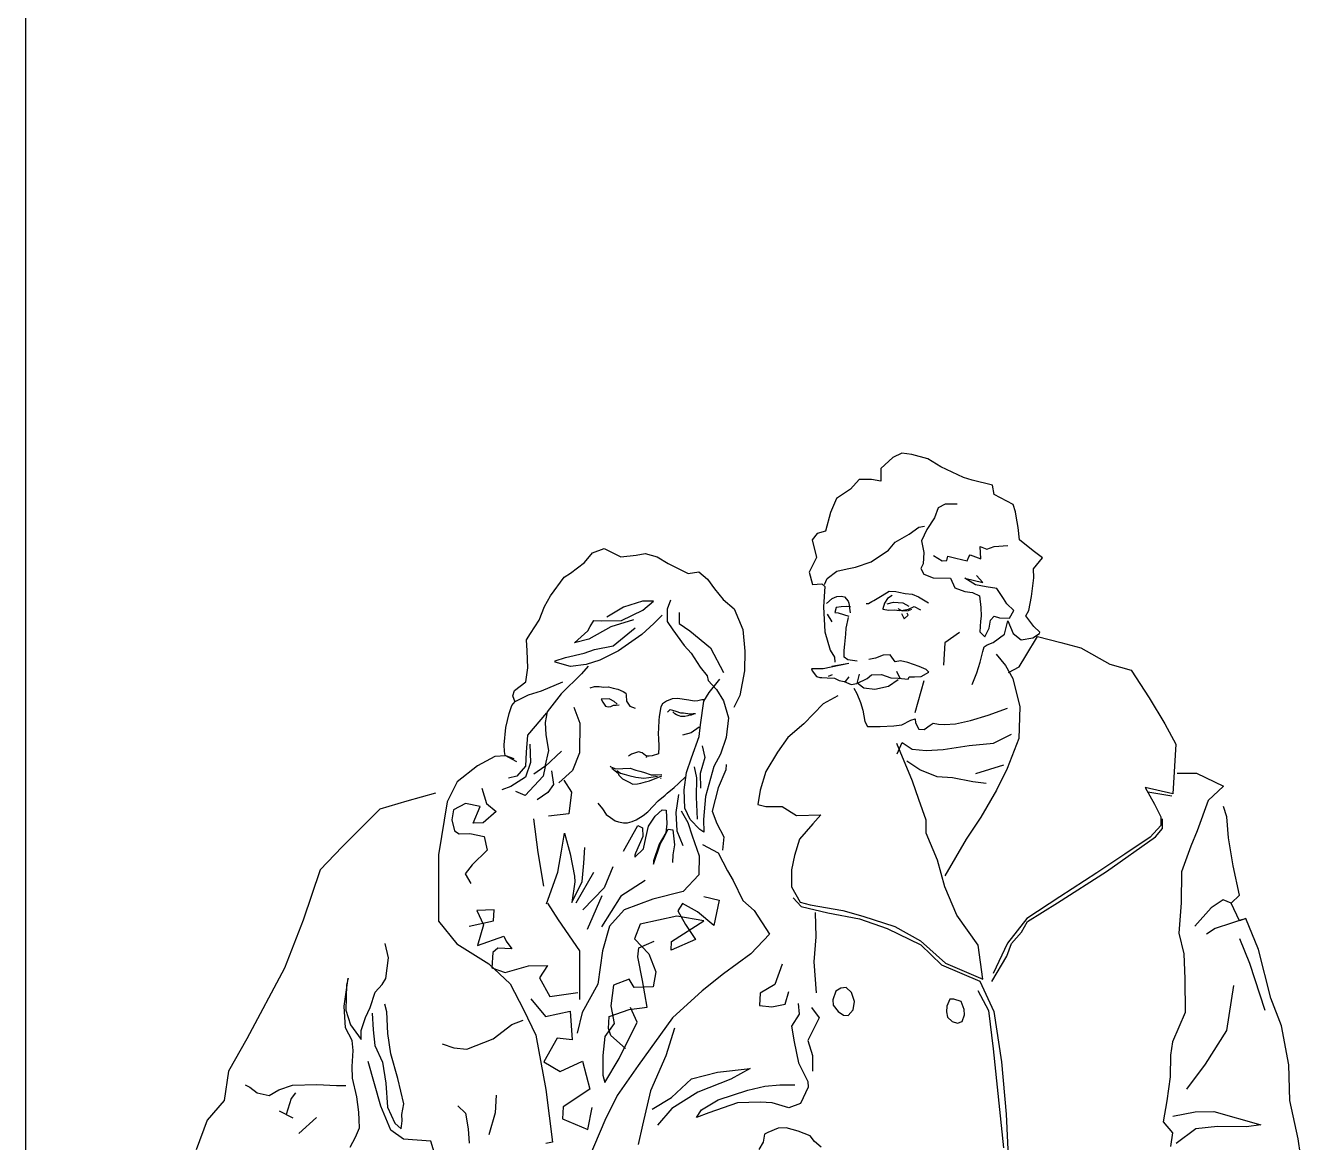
# Model space of a CAD drawing. Extents: x 500 to 638, y 181 to 267.
# Drawn here: x 608.766 to 609.972, y 230.071 to 231.122 of the extents above; entities that cross this region are included whole.
import ezdxf

# ---------------------------------------------------------------- set-up
doc = ezdxf.new("R2010")
doc.units = 0
doc.header["$LTSCALE"] = 7
doc.layers.add('ACESSÓRIO', color=2, linetype='CONTINUOUS')
doc.layers.add('ALVENARIA', color=7, linetype='CONTINUOUS')

# ---------------------------------------------------------------- blocks, each defined once
blk = doc.blocks.new('A$C4C096A11')
at = {"layer": 'ACESSÓRIO'}
for p, q in [((0.6642, 1.8699), (0.6557, 1.8658)), ((0.6734, 1.8686), (0.6642, 1.8699)), ((0.6557, 1.8658), (0.6444, 1.8553)), ((0.6885, 1.8644), (0.6734, 1.8686)), ((0.7007, 1.8569), (0.6885, 1.8644)), ((0.7223, 1.8469), (0.7007, 1.8569)), ((0.6239, 1.8451), (0.6157, 1.836)), ((0.6357, 1.845), (0.6239, 1.8451)), ((0.6445, 1.8436), (0.6357, 1.845)), ((0.6444, 1.8553), (0.6445, 1.8436)), ((0.7304, 1.8443), (0.7223, 1.8469)), ((0.6157, 1.836), (0.6025, 1.8272)), ((0.7494, 1.8396), (0.7304, 1.8443)), ((0.7511, 1.831), (0.7494, 1.8396)), ((0.6025, 1.8272), (0.597, 1.814)), ((0.705, 1.8219), (0.6983, 1.8184)), ((0.7161, 1.8218), (0.705, 1.8219)), ((0.7689, 1.8214), (0.7511, 1.831)), ((0.771, 1.8146), (0.7689, 1.8214)), ((0.597, 1.814), (0.5924, 1.7964)), ((0.695, 1.809), (0.6876, 1.798)), ((0.6983, 1.8184), (0.695, 1.809)), ((0.7719, 1.8104), (0.771, 1.8146)), ((0.7737, 1.7999), (0.7719, 1.8104)), ((0.671, 1.7935), (0.6801, 1.8001)), ((0.6801, 1.8001), (0.6855, 1.8011)), ((0.6876, 1.798), (0.6825, 1.7874)), ((0.7748, 1.7883), (0.7737, 1.7999)), ((0.5843, 1.7941), (0.5797, 1.7883)), ((0.5797, 1.7883), (0.5837, 1.7717)), ((0.5924, 1.7964), (0.5843, 1.7941)), ((0.6515, 1.7784), (0.6578, 1.7861)), ((0.6578, 1.7861), (0.671, 1.7935)), ((0.6825, 1.7874), (0.685, 1.7763)), ((0.7877, 1.7778), (0.7748, 1.7883)), ((0.3653, 1.7669), (0.3728, 1.7759)), ((0.3728, 1.7759), (0.3839, 1.7802)), ((0.3839, 1.7802), (0.3997, 1.7723)), ((0.3997, 1.7723), (0.414, 1.7738)), ((0.414, 1.7738), (0.4225, 1.7754)), ((0.4225, 1.7754), (0.4338, 1.7723)), ((0.6352, 1.7676), (0.6515, 1.7784)), ((0.685, 1.7763), (0.6843, 1.7657)), ((0.6938, 1.7736), (0.702, 1.7685)), ((0.7064, 1.7687), (0.7075, 1.773)), ((0.7075, 1.773), (0.715, 1.7709)), ((0.7273, 1.7723), (0.7285, 1.7741)), ((0.7285, 1.7741), (0.7386, 1.7704)), ((0.7386, 1.7704), (0.738, 1.782)), ((0.738, 1.782), (0.7443, 1.7793)), ((0.7443, 1.7793), (0.7511, 1.7821)), ((0.7511, 1.7821), (0.7639, 1.7828)), ((0.7967, 1.7714), (0.7877, 1.7778)), ((0.3522, 1.757), (0.3653, 1.7669)), ((0.4338, 1.7723), (0.4441, 1.7659)), ((0.4441, 1.7659), (0.4631, 1.7565)), ((0.5837, 1.7717), (0.577, 1.7578)), ((0.6029, 1.7586), (0.6127, 1.7608)), ((0.6127, 1.7608), (0.6206, 1.7625)), ((0.6206, 1.7625), (0.6352, 1.7676)), ((0.6843, 1.7657), (0.6821, 1.7613)), ((0.6821, 1.7613), (0.6848, 1.7558)), ((0.702, 1.7685), (0.7064, 1.7687)), ((0.715, 1.7709), (0.7256, 1.7685)), ((0.7256, 1.7685), (0.7273, 1.7723)), ((0.788, 1.761), (0.7967, 1.7714)), ((0.7885, 1.7524), (0.788, 1.761)), ((0.3334, 1.7356), (0.3462, 1.753)), ((0.3462, 1.753), (0.3522, 1.757)), ((0.4631, 1.7565), (0.4729, 1.7582)), ((0.4729, 1.7582), (0.4813, 1.7512)), ((0.4813, 1.7512), (0.4879, 1.7421)), ((0.577, 1.7578), (0.58, 1.7463)), ((0.5912, 1.7461), (0.5939, 1.7519)), ((0.5939, 1.7519), (0.6029, 1.7586)), ((0.6848, 1.7558), (0.6936, 1.7525)), ((0.6936, 1.7525), (0.7098, 1.7521)), ((0.7098, 1.7521), (0.7139, 1.7429)), ((0.7336, 1.7459), (0.7234, 1.7521)), ((0.7234, 1.7521), (0.7404, 1.748)), ((0.7404, 1.748), (0.7344, 1.7546)), ((0.7862, 1.7349), (0.7885, 1.7524)), ((0.4879, 1.7421), (0.4958, 1.7319)), ((0.58, 1.7463), (0.5887, 1.7467)), ((0.5887, 1.7467), (0.5918, 1.7442)), ((0.5918, 1.7442), (0.5903, 1.725)), ((0.6455, 1.7358), (0.6522, 1.7398)), ((0.6522, 1.7398), (0.6584, 1.7396)), ((0.6584, 1.7396), (0.6614, 1.7391)), ((0.6614, 1.7391), (0.6672, 1.7376)), ((0.6672, 1.7376), (0.6739, 1.7372)), ((0.6739, 1.7372), (0.6797, 1.7345)), ((0.7139, 1.7429), (0.7233, 1.7397)), ((0.7233, 1.7397), (0.7308, 1.7388)), ((0.7308, 1.7388), (0.7371, 1.7355)), ((0.7436, 1.7439), (0.7336, 1.7459)), ((0.7536, 1.7425), (0.7436, 1.7439)), ((0.7597, 1.7329), (0.7536, 1.7425)), ((0.3228, 1.7127), (0.3278, 1.7254)), ((0.3278, 1.7254), (0.3334, 1.7356)), ((0.4021, 1.7247), (0.3865, 1.7153)), ((0.4199, 1.7306), (0.4021, 1.7247)), ((0.4303, 1.7306), (0.4199, 1.7306)), ((0.4203, 1.7219), (0.4303, 1.7306)), ((0.4463, 1.7314), (0.4431, 1.7231)), ((0.4958, 1.7319), (0.5062, 1.7232)), ((0.5903, 1.725), (0.5915, 1.7016)), ((0.5933, 1.7282), (0.5986, 1.7329)), ((0.5986, 1.7329), (0.6029, 1.7349)), ((0.6022, 1.7244), (0.6012, 1.7199)), ((0.6071, 1.7252), (0.6022, 1.7244)), ((0.6029, 1.7349), (0.6071, 1.7351)), ((0.6071, 1.7351), (0.6103, 1.7347)), ((0.612, 1.7254), (0.6071, 1.7252)), ((0.6103, 1.7347), (0.6136, 1.7304)), ((0.6158, 1.7251), (0.612, 1.7254)), ((0.6136, 1.7304), (0.6144, 1.7287)), ((0.6144, 1.7287), (0.6154, 1.7194)), ((0.6305, 1.7283), (0.6329, 1.7284)), ((0.6329, 1.7284), (0.6359, 1.7303)), ((0.6359, 1.7303), (0.6378, 1.7311)), ((0.6378, 1.7311), (0.6455, 1.7358)), ((0.6478, 1.7285), (0.6461, 1.7234)), ((0.6506, 1.733), (0.6478, 1.7285)), ((0.6503, 1.7281), (0.6564, 1.7296)), ((0.6549, 1.7357), (0.6506, 1.733)), ((0.6564, 1.7296), (0.6651, 1.7288)), ((0.6651, 1.7288), (0.6708, 1.7259)), ((0.6704, 1.7229), (0.6757, 1.7256)), ((0.6757, 1.7256), (0.6816, 1.7222)), ((0.6797, 1.7345), (0.6892, 1.7288)), ((0.7371, 1.7355), (0.7384, 1.7244)), ((0.7384, 1.7244), (0.7388, 1.7164)), ((0.763, 1.7281), (0.7597, 1.7329)), ((0.7695, 1.7217), (0.763, 1.7281)), ((0.7838, 1.7217), (0.7862, 1.7349)), ((0.3147, 1.6999), (0.3228, 1.7127)), ((0.3708, 1.7065), (0.3743, 1.7122)), ((0.3743, 1.7122), (0.3817, 1.712)), ((0.3817, 1.712), (0.4003, 1.7122)), ((0.4114, 1.7128), (0.3901, 1.7062)), ((0.4003, 1.7122), (0.4203, 1.7219)), ((0.4384, 1.7173), (0.4308, 1.7095)), ((0.4431, 1.7231), (0.4431, 1.7114)), ((0.4544, 1.7199), (0.4544, 1.7095)), ((0.5062, 1.7232), (0.5146, 1.7039)), ((0.5938, 1.7183), (0.5984, 1.7111)), ((0.6012, 1.7199), (0.6042, 1.7195)), ((0.6042, 1.7195), (0.6092, 1.7178)), ((0.6092, 1.7178), (0.6143, 1.7163)), ((0.6118, 1.7051), (0.6138, 1.7151)), ((0.6461, 1.7234), (0.6461, 1.7229)), ((0.6461, 1.7229), (0.6518, 1.7219)), ((0.6518, 1.7219), (0.6568, 1.7222)), ((0.6568, 1.7222), (0.6618, 1.7217)), ((0.6604, 1.7236), (0.6643, 1.7213)), ((0.6618, 1.7217), (0.6655, 1.7219)), ((0.6637, 1.7188), (0.6664, 1.714)), ((0.6643, 1.7213), (0.6704, 1.7216)), ((0.6655, 1.7219), (0.6704, 1.7229)), ((0.6664, 1.714), (0.67, 1.7172)), ((0.67, 1.7172), (0.6693, 1.7191)), ((0.6704, 1.7216), (0.6734, 1.723)), ((0.7388, 1.7164), (0.7383, 1.7115)), ((0.7463, 1.705), (0.7477, 1.7125)), ((0.7477, 1.7125), (0.7512, 1.7163)), ((0.7512, 1.7163), (0.7562, 1.7148)), ((0.7562, 1.7148), (0.7656, 1.7146)), ((0.7656, 1.7146), (0.7695, 1.7217)), ((0.7809, 1.7166), (0.7838, 1.7217)), ((0.7883, 1.7065), (0.7809, 1.7166)), ((0.356, 1.6914), (0.3685, 1.7027)), ((0.3685, 1.7027), (0.3708, 1.7065)), ((0.3901, 1.7062), (0.3695, 1.6946)), ((0.3923, 1.6883), (0.413, 1.7054)), ((0.4308, 1.7095), (0.4195, 1.6991)), ((0.4431, 1.7114), (0.4485, 1.7035)), ((0.4485, 1.7035), (0.4591, 1.6887)), ((0.4544, 1.7095), (0.4646, 1.7026)), ((0.4646, 1.7026), (0.484, 1.6867)), ((0.5146, 1.7039), (0.5163, 1.6834)), ((0.5915, 1.7016), (0.5968, 1.6845)), ((0.6114, 1.6994), (0.6118, 1.7051)), ((0.7185, 1.7011), (0.7047, 1.6912)), ((0.7383, 1.7115), (0.7376, 1.7015)), ((0.7376, 1.7015), (0.7423, 1.6968)), ((0.7423, 1.6968), (0.7463, 1.705)), ((0.7607, 1.6995), (0.7638, 1.712)), ((0.7638, 1.712), (0.7688, 1.6999)), ((0.7941, 1.7012), (0.7883, 1.7065)), ((0.7936, 1.6999), (0.7941, 1.7012)), ((0.3108, 1.6941), (0.3147, 1.6999)), ((0.3113, 1.6837), (0.3108, 1.6941)), ((0.3695, 1.6946), (0.356, 1.6914)), ((0.3749, 1.6849), (0.3923, 1.6883)), ((0.4195, 1.6991), (0.3975, 1.6836)), ((0.4591, 1.6887), (0.4657, 1.6816)), ((0.6097, 1.6839), (0.6106, 1.6901)), ((0.6106, 1.6901), (0.6114, 1.6994)), ((0.7047, 1.6912), (0.7033, 1.6701)), ((0.7415, 1.6874), (0.7446, 1.6895)), ((0.7446, 1.6895), (0.75, 1.6915)), ((0.75, 1.6915), (0.7607, 1.6995)), ((0.7688, 1.6999), (0.7766, 1.6941)), ((0.7766, 1.6941), (0.7876, 1.6959)), ((0.781, 1.6789), (0.7918, 1.6973)), ((0.7876, 1.6959), (0.7936, 1.6999)), ((0.7918, 1.6973), (0.8138, 1.6917)), ((0.8138, 1.6917), (0.8327, 1.6865)), ((0.3121, 1.6676), (0.3113, 1.6837)), ((0.3378, 1.6744), (0.3475, 1.6774)), ((0.3475, 1.6774), (0.3652, 1.6814)), ((0.3652, 1.6814), (0.3749, 1.6849)), ((0.3975, 1.6836), (0.3799, 1.6748)), ((0.4657, 1.6816), (0.4743, 1.6684)), ((0.484, 1.6867), (0.4963, 1.6633)), ((0.5163, 1.6834), (0.516, 1.6648)), ((0.5968, 1.6845), (0.6008, 1.6778)), ((0.6008, 1.6778), (0.6011, 1.6729)), ((0.6099, 1.6802), (0.6097, 1.6839)), ((0.61, 1.6777), (0.6099, 1.6802)), ((0.6133, 1.6754), (0.61, 1.6777)), ((0.6393, 1.6767), (0.6331, 1.6757)), ((0.6466, 1.6796), (0.6393, 1.6767)), ((0.6533, 1.6799), (0.6466, 1.6796)), ((0.658, 1.6733), (0.6533, 1.6799)), ((0.7378, 1.673), (0.7405, 1.6831)), ((0.7405, 1.6831), (0.7415, 1.6874)), ((0.753, 1.6805), (0.7617, 1.6698)), ((0.7747, 1.6687), (0.781, 1.6789)), ((0.8327, 1.6865), (0.86, 1.6711)), ((0.3103, 1.6544), (0.3121, 1.6676)), ((0.3378, 1.6732), (0.3378, 1.6744)), ((0.3522, 1.6689), (0.3378, 1.6732)), ((0.367, 1.6709), (0.3522, 1.6689)), ((0.369, 1.6693), (0.3625, 1.662)), ((0.3799, 1.6748), (0.367, 1.6709)), ((0.4743, 1.6684), (0.4809, 1.6601)), ((0.516, 1.6648), (0.5115, 1.6418)), ((0.5902, 1.6668), (0.5791, 1.6668)), ((0.5791, 1.6668), (0.5797, 1.665)), ((0.5797, 1.665), (0.5837, 1.6596)), ((0.6141, 1.6717), (0.5902, 1.6668)), ((0.6141, 1.6717), (0.5981, 1.669)), ((0.6221, 1.6739), (0.6133, 1.6754)), ((0.6629, 1.6742), (0.658, 1.6733)), ((0.659, 1.6646), (0.6625, 1.6574)), ((0.6697, 1.6726), (0.6629, 1.6742)), ((0.6805, 1.6689), (0.6697, 1.6726)), ((0.6869, 1.666), (0.6805, 1.6689)), ((0.6895, 1.6637), (0.6869, 1.666)), ((0.7346, 1.663), (0.7378, 1.673)), ((0.7617, 1.6698), (0.7685, 1.6578)), ((0.7645, 1.6632), (0.7747, 1.6687)), ((0.86, 1.6711), (0.8801, 1.6654)), ((0.8801, 1.6654), (0.8969, 1.6395)), ((0.2996, 1.6465), (0.3103, 1.6544)), ((0.3249, 1.646), (0.345, 1.6544)), ((0.3625, 1.662), (0.3436, 1.6432)), ((0.4809, 1.6601), (0.4818, 1.6557)), ((0.4818, 1.6557), (0.4897, 1.6474)), ((0.4829, 1.6446), (0.4929, 1.6569)), ((0.5837, 1.6596), (0.5869, 1.6585)), ((0.5869, 1.6585), (0.5887, 1.6586)), ((0.5887, 1.6586), (0.5937, 1.6583)), ((0.5937, 1.6583), (0.6006, 1.658)), ((0.5985, 1.661), (0.5949, 1.6596)), ((0.6006, 1.658), (0.605, 1.6557)), ((0.605, 1.6557), (0.61, 1.6547)), ((0.61, 1.6547), (0.6163, 1.652)), ((0.6141, 1.6594), (0.6107, 1.6548)), ((0.6163, 1.652), (0.6219, 1.6529)), ((0.6239, 1.6616), (0.6219, 1.6529)), ((0.6219, 1.6529), (0.6316, 1.6578)), ((0.6231, 1.6529), (0.6283, 1.6489)), ((0.6316, 1.6578), (0.6356, 1.661)), ((0.6356, 1.661), (0.645, 1.6614)), ((0.645, 1.6614), (0.6538, 1.6582)), ((0.6517, 1.6506), (0.6606, 1.6568)), ((0.6538, 1.6582), (0.6606, 1.658)), ((0.6606, 1.658), (0.67, 1.6572)), ((0.67, 1.6572), (0.6711, 1.6591)), ((0.6711, 1.6591), (0.6724, 1.6591)), ((0.6724, 1.6591), (0.6761, 1.6593)), ((0.6761, 1.6593), (0.6822, 1.6596)), ((0.6849, 1.6555), (0.6765, 1.6254)), ((0.6822, 1.6596), (0.6895, 1.6637)), ((0.7302, 1.6521), (0.7346, 1.663)), ((0.7685, 1.6578), (0.7753, 1.6309)), ((0.2979, 1.6414), (0.2996, 1.6465)), ((0.3001, 1.6354), (0.2979, 1.6414)), ((0.3001, 1.6361), (0.3127, 1.6422)), ((0.3127, 1.6422), (0.3249, 1.646)), ((0.3436, 1.6432), (0.3303, 1.6264)), ((0.3706, 1.6488), (0.3749, 1.6503)), ((0.3749, 1.6503), (0.3792, 1.65)), ((0.3792, 1.65), (0.3836, 1.6495)), ((0.3836, 1.6495), (0.388, 1.6497)), ((0.388, 1.6497), (0.3923, 1.6487)), ((0.3923, 1.6487), (0.3968, 1.6477)), ((0.3968, 1.6477), (0.4019, 1.6454)), ((0.4019, 1.6454), (0.4044, 1.6438)), ((0.4044, 1.6438), (0.4045, 1.6419)), ((0.4045, 1.6419), (0.4048, 1.6364)), ((0.4779, 1.6364), (0.4829, 1.6446)), ((0.4897, 1.6474), (0.4964, 1.6366)), ((0.5115, 1.6418), (0.5059, 1.6304)), ((0.6039, 1.6415), (0.59, 1.6339)), ((0.6189, 1.6485), (0.6217, 1.6436)), ((0.6217, 1.6436), (0.6253, 1.6352)), ((0.6283, 1.6489), (0.6388, 1.6475)), ((0.6388, 1.6475), (0.6517, 1.6506)), ((0.2945, 1.6246), (0.2971, 1.6322)), ((0.2971, 1.6322), (0.3001, 1.6361)), ((0.3554, 1.6307), (0.3611, 1.6156)), ((0.3891, 1.6386), (0.381, 1.6382)), ((0.381, 1.6382), (0.381, 1.6382)), ((0.381, 1.6382), (0.3826, 1.6353)), ((0.3826, 1.6353), (0.3839, 1.6334)), ((0.3839, 1.6334), (0.3852, 1.6317)), ((0.3852, 1.6317), (0.3877, 1.6311)), ((0.3877, 1.6311), (0.3902, 1.6312)), ((0.3891, 1.6386), (0.3929, 1.6363)), ((0.3902, 1.6312), (0.3926, 1.6326)), ((0.3926, 1.6326), (0.3951, 1.6327)), ((0.3929, 1.6363), (0.3963, 1.6335)), ((0.3951, 1.6327), (0.3981, 1.6329)), ((0.4048, 1.6364), (0.408, 1.6316)), ((0.408, 1.6316), (0.4131, 1.6299)), ((0.4373, 1.6311), (0.4358, 1.6219)), ((0.4389, 1.6337), (0.4373, 1.6311)), ((0.4425, 1.6364), (0.4389, 1.6337)), ((0.448, 1.6386), (0.4425, 1.6364)), ((0.4437, 1.626), (0.4461, 1.6286)), ((0.4461, 1.6286), (0.4484, 1.628)), ((0.453, 1.6388), (0.448, 1.6386)), ((0.4484, 1.628), (0.4513, 1.6268)), ((0.4635, 1.6374), (0.453, 1.6388)), ((0.4685, 1.6364), (0.4635, 1.6374)), ((0.4722, 1.6366), (0.4685, 1.6364)), ((0.4759, 1.6375), (0.4722, 1.6366)), ((0.4746, 1.6139), (0.4779, 1.6364)), ((0.4778, 1.6376), (0.4759, 1.6375)), ((0.4964, 1.6366), (0.5009, 1.6207)), ((0.59, 1.6339), (0.5718, 1.6151)), ((0.6253, 1.6352), (0.6274, 1.6278)), ((0.6274, 1.6278), (0.6292, 1.6173)), ((0.7455, 1.6232), (0.7637, 1.6298)), ((0.7753, 1.6309), (0.7744, 1.6011)), ((0.8969, 1.6395), (0.9118, 1.615)), ((0.2914, 1.6114), (0.2945, 1.6246)), ((0.3297, 1.6252), (0.3116, 1.6044)), ((0.3303, 1.6264), (0.3283, 1.6164)), ((0.3283, 1.6164), (0.3289, 1.6046)), ((0.3611, 1.6156), (0.3607, 1.5876)), ((0.4354, 1.6181), (0.4351, 1.6112)), ((0.4358, 1.6219), (0.4354, 1.6181)), ((0.4505, 1.6244), (0.4485, 1.6264)), ((0.452, 1.6235), (0.4505, 1.6244)), ((0.4513, 1.6268), (0.4559, 1.6253)), ((0.4546, 1.6225), (0.452, 1.6235)), ((0.4561, 1.622), (0.4546, 1.6225)), ((0.4559, 1.6253), (0.4586, 1.6253)), ((0.4599, 1.622), (0.4561, 1.622)), ((0.4586, 1.6253), (0.4645, 1.6245)), ((0.4627, 1.6224), (0.4599, 1.622)), ((0.4643, 1.6231), (0.4627, 1.6224)), ((0.4657, 1.6233), (0.4643, 1.6231)), ((0.4645, 1.6245), (0.4678, 1.6247)), ((0.4679, 1.624), (0.4657, 1.6233)), ((0.4678, 1.6247), (0.4698, 1.6248)), ((0.5009, 1.6207), (0.4987, 1.602)), ((0.6292, 1.6173), (0.6319, 1.6125)), ((0.664, 1.6141), (0.6725, 1.6183)), ((0.6725, 1.6183), (0.6768, 1.6197)), ((0.6768, 1.6197), (0.677, 1.616)), ((0.677, 1.616), (0.6803, 1.61)), ((0.6908, 1.6137), (0.6937, 1.6156)), ((0.6937, 1.6156), (0.6987, 1.6146)), ((0.7147, 1.6149), (0.7289, 1.6181)), ((0.7289, 1.6181), (0.7455, 1.6232)), ((0.2898, 1.5952), (0.2914, 1.6114)), ((0.3116, 1.6044), (0.3105, 1.5883)), ((0.3289, 1.6046), (0.3314, 1.5899)), ((0.4351, 1.6112), (0.4348, 1.6057)), ((0.4348, 1.6057), (0.4351, 1.6013)), ((0.4657, 1.6066), (0.4577, 1.6044)), ((0.4734, 1.6119), (0.4657, 1.6066)), ((0.4733, 1.6032), (0.4746, 1.6139)), ((0.5718, 1.6151), (0.5569, 1.602)), ((0.6319, 1.6125), (0.6438, 1.6126)), ((0.6438, 1.6126), (0.6566, 1.6132)), ((0.6566, 1.6132), (0.664, 1.6141)), ((0.6803, 1.61), (0.6853, 1.6097)), ((0.6853, 1.6097), (0.6908, 1.6137)), ((0.6987, 1.6146), (0.7043, 1.6144)), ((0.7043, 1.6144), (0.7147, 1.6149)), ((0.7505, 1.5969), (0.7674, 1.6052)), ((0.9118, 1.615), (0.922, 1.5957)), ((0.2901, 1.589), (0.2898, 1.5952)), ((0.3138, 1.5959), (0.3147, 1.5786)), ((0.4351, 1.6013), (0.4354, 1.5939)), ((0.4355, 1.5934), (0.4352, 1.5867)), ((0.4354, 1.5939), (0.4355, 1.5934)), ((0.4662, 1.5831), (0.4733, 1.6032)), ((0.4763, 1.5942), (0.4786, 1.5832)), ((0.4987, 1.602), (0.4933, 1.5864)), ((0.5569, 1.602), (0.5472, 1.5884)), ((0.6741, 1.5609), (0.6594, 1.5965)), ((0.6599, 1.5867), (0.6643, 1.5975)), ((0.6643, 1.5975), (0.6739, 1.5911)), ((0.7031, 1.5908), (0.7276, 1.5945)), ((0.7276, 1.5945), (0.7505, 1.5969)), ((0.7744, 1.6011), (0.7634, 1.5728)), ((0.922, 1.5957), (0.9194, 1.549)), ((0.2809, 1.5843), (0.2648, 1.5754)), ((0.2915, 1.5849), (0.2809, 1.5843)), ((0.2908, 1.5853), (0.2901, 1.589)), ((0.3017, 1.5792), (0.2908, 1.5853)), ((0.2991, 1.5821), (0.2915, 1.5849)), ((0.3105, 1.5883), (0.3099, 1.5752)), ((0.3314, 1.5899), (0.328, 1.5748)), ((0.3439, 1.5893), (0.3285, 1.5749)), ((0.3607, 1.5876), (0.3541, 1.5712)), ((0.4098, 1.5864), (0.4067, 1.5845)), ((0.4164, 1.5887), (0.4098, 1.5864)), ((0.4196, 1.5876), (0.4164, 1.5887)), ((0.4228, 1.5853), (0.4196, 1.5876)), ((0.4246, 1.5846), (0.4228, 1.5853)), ((0.4241, 1.5834), (0.4235, 1.5841)), ((0.4263, 1.5844), (0.4246, 1.5846)), ((0.429, 1.5849), (0.4263, 1.5844)), ((0.4352, 1.5867), (0.429, 1.5849)), ((0.4614, 1.5692), (0.4662, 1.5831)), ((0.4786, 1.5832), (0.4744, 1.5681)), ((0.4933, 1.5864), (0.4872, 1.5749)), ((0.5472, 1.5884), (0.5362, 1.57)), ((0.681, 1.5716), (0.6689, 1.5797)), ((0.6739, 1.5911), (0.687, 1.59)), ((0.687, 1.59), (0.7031, 1.5908)), ((0.2648, 1.5754), (0.2457, 1.5603)), ((0.3099, 1.5752), (0.3017, 1.5656)), ((0.3147, 1.5786), (0.3099, 1.5647)), ((0.328, 1.5748), (0.3177, 1.5676)), ((0.3285, 1.5749), (0.3265, 1.5656)), ((0.3343, 1.5709), (0.3362, 1.5579)), ((0.3541, 1.5712), (0.3411, 1.5594)), ((0.3895, 1.575), (0.3903, 1.5746)), ((0.3903, 1.5746), (0.3949, 1.5727)), ((0.3911, 1.5733), (0.3971, 1.5684)), ((0.3949, 1.5727), (0.4016, 1.573)), ((0.3959, 1.571), (0.3994, 1.5687)), ((0.3971, 1.5684), (0.3977, 1.5667)), ((0.3994, 1.5687), (0.4026, 1.5675)), ((0.4016, 1.573), (0.4085, 1.5732)), ((0.4026, 1.5675), (0.4072, 1.5664)), ((0.4085, 1.5732), (0.4136, 1.5713)), ((0.4136, 1.5713), (0.4176, 1.5703)), ((0.4176, 1.5703), (0.421, 1.5694)), ((0.421, 1.5694), (0.4282, 1.567)), ((0.4328, 1.5669), (0.4381, 1.5674)), ((0.4591, 1.553), (0.4614, 1.5692)), ((0.4686, 1.5745), (0.4709, 1.5642)), ((0.4744, 1.5681), (0.4746, 1.5545)), ((0.4872, 1.5749), (0.4792, 1.5466)), ((0.4985, 1.5718), (0.4912, 1.5546)), ((0.4987, 1.5768), (0.4985, 1.5718)), ((0.5362, 1.57), (0.5309, 1.5524)), ((0.6975, 1.565), (0.681, 1.5716)), ((0.7339, 1.5681), (0.7602, 1.5763)), ((0.7634, 1.5728), (0.7533, 1.5525)), ((0.9234, 1.5685), (0.9414, 1.5687)), ((0.9414, 1.5687), (0.9668, 1.5564)), ((0.2457, 1.5603), (0.236, 1.5417)), ((0.296, 1.5559), (0.2875, 1.553)), ((0.3017, 1.5656), (0.2938, 1.5639)), ((0.3099, 1.5647), (0.296, 1.5559)), ((0.3265, 1.5656), (0.3095, 1.5474)), ((0.3362, 1.5579), (0.331, 1.5502)), ((0.3459, 1.5621), (0.3532, 1.5508)), ((0.3977, 1.5667), (0.4011, 1.5631)), ((0.4011, 1.5631), (0.4069, 1.5605)), ((0.4069, 1.5605), (0.411, 1.5583)), ((0.4072, 1.5664), (0.4138, 1.5648)), ((0.411, 1.5583), (0.4152, 1.5585)), ((0.4138, 1.5648), (0.4213, 1.5637)), ((0.4152, 1.5585), (0.4186, 1.5591)), ((0.4186, 1.5591), (0.4228, 1.5605)), ((0.4213, 1.5637), (0.4261, 1.5645)), ((0.4228, 1.5605), (0.4265, 1.5612)), ((0.4261, 1.5645), (0.4342, 1.5656)), ((0.4265, 1.5612), (0.4381, 1.5661)), ((0.4282, 1.567), (0.4328, 1.5669)), ((0.437, 1.5637), (0.4375, 1.5638)), ((0.4498, 1.555), (0.4538, 1.5589)), ((0.4538, 1.5589), (0.4609, 1.5655)), ((0.4709, 1.5642), (0.4706, 1.5461)), ((0.68, 1.5438), (0.6741, 1.5609)), ((0.7118, 1.564), (0.6975, 1.565)), ((0.7311, 1.5605), (0.7118, 1.564)), ((0.7436, 1.5587), (0.7311, 1.5605)), ((0.9668, 1.5564), (0.9526, 1.5427)), ((0.2252, 1.5498), (0.1983, 1.5423)), ((0.2688, 1.5545), (0.2733, 1.5399)), ((0.3095, 1.5474), (0.3007, 1.5512)), ((0.331, 1.5502), (0.3209, 1.5435)), ((0.3532, 1.5508), (0.3506, 1.5302)), ((0.4348, 1.5426), (0.4415, 1.5479)), ((0.4415, 1.5479), (0.4431, 1.5497)), ((0.4431, 1.5497), (0.4498, 1.555)), ((0.4538, 1.5485), (0.4515, 1.5316)), ((0.4599, 1.5357), (0.4591, 1.553)), ((0.4706, 1.5461), (0.4716, 1.5251)), ((0.4792, 1.5466), (0.4773, 1.5249)), ((0.4912, 1.5546), (0.4856, 1.5327)), ((0.5309, 1.5524), (0.5286, 1.5392)), ((0.6871, 1.5244), (0.68, 1.5438)), ((0.7533, 1.5525), (0.7385, 1.527)), ((0.9194, 1.549), (0.8931, 1.5551)), ((0.8931, 1.5551), (0.902, 1.5395)), ((0.8958, 1.551), (0.9182, 1.5472)), ((0.1727, 1.5348), (0.1374, 1.4991)), ((0.1983, 1.5423), (0.1727, 1.5348)), ((0.236, 1.5417), (0.2281, 1.4918)), ((0.2421, 1.5341), (0.2406, 1.5246)), ((0.2535, 1.5401), (0.2421, 1.5341)), ((0.2672, 1.5371), (0.2535, 1.5401)), ((0.2606, 1.5214), (0.2672, 1.5371)), ((0.2823, 1.5324), (0.27, 1.5218)), ((0.2733, 1.5399), (0.2823, 1.5324)), ((0.378, 1.5402), (0.3825, 1.535)), ((0.3825, 1.535), (0.3858, 1.5296)), ((0.4207, 1.5288), (0.4249, 1.5322)), ((0.4249, 1.5322), (0.4301, 1.5374)), ((0.4301, 1.5374), (0.4348, 1.5426)), ((0.4319, 1.5281), (0.4385, 1.5341)), ((0.4385, 1.5341), (0.4422, 1.5336)), ((0.4422, 1.5336), (0.4428, 1.5207)), ((0.4515, 1.5316), (0.4524, 1.5143)), ((0.4564, 1.533), (0.4626, 1.5222)), ((0.4649, 1.5248), (0.4599, 1.5357)), ((0.4856, 1.5327), (0.4899, 1.5211)), ((0.5286, 1.5392), (0.5361, 1.5371)), ((0.5361, 1.5371), (0.5515, 1.5373)), ((0.5515, 1.5373), (0.565, 1.5286)), ((0.902, 1.5395), (0.9081, 1.5274)), ((0.9526, 1.5427), (0.9422, 1.5143)), ((0.97, 1.5275), (0.967, 1.5373)), ((0.2406, 1.5246), (0.2431, 1.5143)), ((0.27, 1.5218), (0.2606, 1.5214)), ((0.3174, 1.5255), (0.3214, 1.494)), ((0.3506, 1.5302), (0.3316, 1.528)), ((0.3858, 1.5296), (0.3898, 1.5267)), ((0.3898, 1.5267), (0.3944, 1.5237)), ((0.3944, 1.5237), (0.3975, 1.5226)), ((0.3975, 1.5226), (0.4022, 1.5217)), ((0.402, 1.4951), (0.4157, 1.5193)), ((0.4022, 1.5217), (0.4059, 1.5219)), ((0.4059, 1.5219), (0.4104, 1.523)), ((0.4104, 1.523), (0.4139, 1.5247)), ((0.4139, 1.5247), (0.4207, 1.5288)), ((0.4157, 1.5193), (0.42, 1.5171)), ((0.4256, 1.5186), (0.4319, 1.5281)), ((0.4428, 1.5207), (0.442, 1.5125)), ((0.4626, 1.5222), (0.4669, 1.5095)), ((0.4741, 1.5154), (0.4649, 1.5248)), ((0.4773, 1.5249), (0.4779, 1.5131)), ((0.4899, 1.5211), (0.4967, 1.5085)), ((0.565, 1.5286), (0.5878, 1.5292)), ((0.5803, 1.5207), (0.5679, 1.5065)), ((0.5878, 1.5292), (0.5803, 1.5207)), ((0.6872, 1.512), (0.6871, 1.5244)), ((0.7385, 1.527), (0.7247, 1.5064)), ((0.908, 1.5194), (0.8979, 1.5083)), ((0.9081, 1.5274), (0.908, 1.5194)), ((0.9094, 1.5163), (0.9094, 1.5257)), ((0.9717, 1.5078), (0.97, 1.5275)), ((0.2431, 1.5143), (0.2475, 1.5113)), ((0.2475, 1.5113), (0.2574, 1.5118)), ((0.2574, 1.5118), (0.2711, 1.5088)), ((0.2711, 1.5088), (0.2737, 1.496)), ((0.3437, 1.4951), (0.3465, 1.5121)), ((0.3465, 1.5121), (0.3519, 1.4926)), ((0.4204, 1.5089), (0.4133, 1.4932)), ((0.42, 1.5171), (0.4204, 1.5089)), ((0.421, 1.4973), (0.423, 1.5078)), ((0.423, 1.5078), (0.4256, 1.5186)), ((0.442, 1.5125), (0.4357, 1.5017)), ((0.4392, 1.5062), (0.4443, 1.5158)), ((0.4443, 1.5158), (0.4486, 1.5153)), ((0.4486, 1.5153), (0.45, 1.5012)), ((0.4524, 1.5143), (0.458, 1.5004)), ((0.4669, 1.5095), (0.4734, 1.4906)), ((0.4779, 1.5131), (0.4741, 1.5154)), ((0.4967, 1.5085), (0.4954, 1.4961)), ((0.6977, 1.4865), (0.6872, 1.512)), ((0.8569, 1.476), (0.9029, 1.5086)), ((0.8979, 1.5083), (0.874, 1.4922)), ((0.9029, 1.5086), (0.9094, 1.5163)), ((0.9422, 1.5143), (0.9362, 1.4998)), ((0.9761, 1.4813), (0.9717, 1.5078)), ((0.1374, 1.4991), (0.1167, 1.4775)), ((0.2737, 1.496), (0.2596, 1.4822)), ((0.3404, 1.4752), (0.3437, 1.4951)), ((0.3647, 1.4838), (0.3658, 1.4987)), ((0.4128, 1.4894), (0.421, 1.4973)), ((0.4357, 1.5017), (0.4303, 1.4859)), ((0.4304, 1.4829), (0.4369, 1.5023)), ((0.4369, 1.5023), (0.4392, 1.5062)), ((0.45, 1.5012), (0.4485, 1.4918)), ((0.4765, 1.5013), (0.4913, 1.4934)), ((0.5679, 1.5065), (0.5632, 1.4909)), ((0.7247, 1.5064), (0.7046, 1.472)), ((0.9362, 1.4998), (0.9275, 1.4758)), ((0.2281, 1.4918), (0.228, 1.4566)), ((0.3214, 1.494), (0.3268, 1.4621)), ((0.3519, 1.4926), (0.356, 1.4717)), ((0.3632, 1.4664), (0.3647, 1.4838)), ((0.4133, 1.4932), (0.4127, 1.4912)), ((0.4127, 1.4912), (0.4128, 1.4894)), ((0.4303, 1.4859), (0.4304, 1.4829)), ((0.4485, 1.4918), (0.4484, 1.4843)), ((0.4734, 1.4906), (0.473, 1.4727)), ((0.4913, 1.4934), (0.5001, 1.4765)), ((0.5632, 1.4909), (0.5602, 1.4776)), ((0.7046, 1.4614), (0.6977, 1.4865)), ((0.874, 1.4922), (0.8476, 1.4748)), ((0.1167, 1.4775), (0.1005, 1.4303)), ((0.2596, 1.4822), (0.2531, 1.4739)), ((0.2531, 1.4739), (0.2585, 1.4648)), ((0.3295, 1.4456), (0.3404, 1.4752)), ((0.356, 1.4717), (0.3563, 1.4661)), ((0.3739, 1.4751), (0.3573, 1.4463)), ((0.3922, 1.4803), (0.3838, 1.4607)), ((0.473, 1.4727), (0.4584, 1.4571)), ((0.5001, 1.4765), (0.5055, 1.4674)), ((0.5602, 1.4776), (0.5603, 1.4615)), ((0.8107, 1.4464), (0.8569, 1.476)), ((0.8476, 1.4748), (0.8128, 1.452)), ((0.9275, 1.4758), (0.927, 1.4466)), ((0.9819, 1.4538), (0.9761, 1.4813)), ((0.3535, 1.4468), (0.3632, 1.4664)), ((0.3563, 1.4661), (0.3535, 1.4468)), ((0.3838, 1.4607), (0.3638, 1.4399)), ((0.4225, 1.4676), (0.3997, 1.4529)), ((0.5055, 1.4674), (0.5146, 1.4488)), ((0.5603, 1.4615), (0.5684, 1.4471)), ((0.7159, 1.4347), (0.7046, 1.4614)), ((0.228, 1.4566), (0.2281, 1.4293)), ((0.3817, 1.4532), (0.3679, 1.4215)), ((0.3997, 1.4529), (0.3814, 1.424)), ((0.4296, 1.45), (0.4029, 1.4399)), ((0.4584, 1.4571), (0.4296, 1.45)), ((0.4778, 1.4524), (0.4923, 1.4489)), ((0.4923, 1.4489), (0.4873, 1.4251)), ((0.5146, 1.4488), (0.525, 1.4394)), ((0.562, 1.4512), (0.5694, 1.4429)), ((0.5684, 1.4471), (0.5779, 1.4445)), ((0.8128, 1.452), (0.7817, 1.4318)), ((0.9665, 1.4493), (0.9552, 1.4419)), ((0.9741, 1.446), (0.9665, 1.4493)), ((0.9741, 1.446), (0.9819, 1.4538)), ((0.2803, 1.4399), (0.2642, 1.4391)), ((0.2642, 1.4391), (0.2704, 1.4258)), ((0.2796, 1.4295), (0.2803, 1.4399)), ((0.3307, 1.4462), (0.3407, 1.4306)), ((0.4029, 1.4399), (0.3888, 1.4244)), ((0.4578, 1.4459), (0.4532, 1.4388)), ((0.4532, 1.4388), (0.4605, 1.4262)), ((0.4718, 1.4379), (0.4578, 1.4459)), ((0.4873, 1.4251), (0.4718, 1.4379)), ((0.525, 1.4394), (0.5397, 1.4171)), ((0.5694, 1.4429), (0.5944, 1.4372)), ((0.5779, 1.4445), (0.6085, 1.4392)), ((0.5826, 1.4373), (0.5832, 1.4144)), ((0.5944, 1.4372), (0.6244, 1.4313)), ((0.6085, 1.4392), (0.6273, 1.4339)), ((0.7825, 1.4289), (0.8107, 1.4464)), ((0.927, 1.4466), (0.9248, 1.418)), ((0.9552, 1.4419), (0.94, 1.4245)), ((0.9819, 1.4296), (0.9741, 1.446)), ((0.1005, 1.4303), (0.083, 1.3849)), ((0.2281, 1.4293), (0.2453, 1.4079)), ((0.2568, 1.4246), (0.2796, 1.4295)), ((0.2704, 1.4258), (0.2646, 1.4064)), ((0.3407, 1.4306), (0.3608, 1.4014)), ((0.3888, 1.4244), (0.3825, 1.4012)), ((0.4179, 1.4265), (0.4124, 1.4127)), ((0.4522, 1.4338), (0.4179, 1.4265)), ((0.4472, 1.41), (0.4777, 1.4296)), ((0.4777, 1.4296), (0.4522, 1.4338)), ((0.4605, 1.4262), (0.468, 1.4148)), ((0.6244, 1.4313), (0.6502, 1.4222)), ((0.6273, 1.4339), (0.6575, 1.4243)), ((0.6575, 1.4243), (0.6817, 1.4107)), ((0.7359, 1.4067), (0.7159, 1.4347)), ((0.7817, 1.4318), (0.7637, 1.4086)), ((0.7769, 1.4187), (0.7825, 1.4289)), ((0.9745, 1.4274), (0.9592, 1.4222)), ((0.9849, 1.4307), (0.9745, 1.4274)), ((0.9879, 1.4318), (0.9819, 1.4296)), ((0.9999, 1.4025), (0.9879, 1.4318)), ((0.2646, 1.4064), (0.2895, 1.4151)), ((0.2895, 1.4151), (0.2917, 1.4103)), ((0.4124, 1.4127), (0.426, 1.3985)), ((0.4699, 1.4118), (0.4469, 1.402)), ((0.468, 1.4148), (0.4699, 1.4118)), ((0.5397, 1.4171), (0.5221, 1.3984)), ((0.5832, 1.4144), (0.5812, 1.3908)), ((0.6502, 1.4222), (0.6819, 1.407)), ((0.6817, 1.4107), (0.7051, 1.3896)), ((0.7675, 1.4083), (0.7769, 1.4187)), ((0.9248, 1.418), (0.9295, 1.3985)), ((0.9592, 1.4222), (0.9508, 1.4169)), ((0.982, 1.413), (0.9913, 1.3897)), ((0.181, 1.3948), (0.1779, 1.4082)), ((0.2453, 1.4079), (0.2754, 1.3889)), ((0.2791, 1.3997), (0.2781, 1.3853)), ((0.2839, 1.4037), (0.2791, 1.3997)), ((0.297, 1.4031), (0.2839, 1.4037)), ((0.2917, 1.4103), (0.297, 1.4031)), ((0.3608, 1.4014), (0.3606, 1.3554)), ((0.3825, 1.4012), (0.3779, 1.3699)), ((0.4157, 1.3955), (0.4165, 1.4042)), ((0.4165, 1.4042), (0.4311, 1.4104)), ((0.4469, 1.402), (0.4472, 1.41)), ((0.6819, 1.407), (0.7014, 1.3882)), ((0.7405, 1.3746), (0.7359, 1.4067)), ((0.7637, 1.4086), (0.7501, 1.38)), ((0.7631, 1.3962), (0.7675, 1.4083)), ((1.0115, 1.3568), (0.9999, 1.4025)), ((0.1783, 1.3753), (0.181, 1.3948)), ((0.2754, 1.3889), (0.2955, 1.3701)), ((0.2907, 1.381), (0.3127, 1.3871)), ((0.3127, 1.3871), (0.3305, 1.3875)), ((0.3305, 1.3875), (0.3231, 1.3759)), ((0.4199, 1.3732), (0.4157, 1.3955)), ((0.426, 1.3985), (0.4325, 1.3815)), ((0.5221, 1.3984), (0.4963, 1.3797)), ((0.5516, 1.3887), (0.5446, 1.3696)), ((0.5812, 1.3908), (0.5834, 1.3617)), ((0.7014, 1.3882), (0.7376, 1.3727)), ((0.7051, 1.3896), (0.7405, 1.3746)), ((0.7488, 1.3725), (0.7631, 1.3962)), ((0.9295, 1.3985), (0.9307, 1.375)), ((0.9913, 1.3897), (1.0059, 1.3454)), ((0.083, 1.3849), (0.0474, 1.3185)), ((0.1393, 1.3491), (0.1429, 1.3755)), ((0.1429, 1.3755), (0.1415, 1.3692)), ((0.1749, 1.3697), (0.1783, 1.3753)), ((0.2781, 1.3853), (0.2907, 1.381)), ((0.3231, 1.3759), (0.3327, 1.3584)), ((0.4074, 1.3745), (0.3928, 1.3689)), ((0.4122, 1.3666), (0.4074, 1.3745)), ((0.4325, 1.3815), (0.4301, 1.3675)), ((0.4963, 1.3797), (0.4761, 1.3637)), ((0.9307, 1.375), (0.931, 1.3433)), ((0.1415, 1.3692), (0.1407, 1.3455)), ((0.1636, 1.3479), (0.1683, 1.3625)), ((0.1683, 1.3625), (0.1749, 1.3697)), ((0.2955, 1.3701), (0.3079, 1.346)), ((0.3779, 1.3699), (0.3632, 1.3431)), ((0.3928, 1.3689), (0.3901, 1.3494)), ((0.4301, 1.3675), (0.4122, 1.3666)), ((0.4243, 1.3482), (0.4199, 1.3732)), ((0.4761, 1.3637), (0.4483, 1.3382)), ((0.5446, 1.3696), (0.5307, 1.3615)), ((0.5542, 1.351), (0.5578, 1.3629)), ((0.6019, 1.3633), (0.5991, 1.355)), ((0.6067, 1.366), (0.6019, 1.3633)), ((0.6116, 1.3668), (0.6067, 1.366)), ((0.6168, 1.3621), (0.6116, 1.3668)), ((0.7356, 1.3639), (0.7457, 1.3451)), ((0.7376, 1.3727), (0.7507, 1.3441)), ((0.9763, 1.3686), (0.9697, 1.3262)), ((0.1792, 1.3437), (0.1776, 1.3511)), ((0.3148, 1.3562), (0.3287, 1.3396)), ((0.3327, 1.3584), (0.359, 1.3622)), ((0.5307, 1.3615), (0.53, 1.3498)), ((0.5419, 1.3484), (0.5542, 1.351)), ((0.5665, 1.3516), (0.5676, 1.3418)), ((0.5991, 1.355), (0.5994, 1.3501)), ((0.6197, 1.3536), (0.6168, 1.3621)), ((0.6182, 1.3456), (0.6197, 1.3536)), ((0.7093, 1.3557), (0.7066, 1.3493)), ((0.713, 1.3558), (0.7093, 1.3557)), ((0.72, 1.3537), (0.713, 1.3558)), ((0.7229, 1.3459), (0.72, 1.3537)), ((1.0215, 1.3306), (1.0115, 1.3568)), ((0.1403, 1.3288), (0.1393, 1.3491)), ((0.1407, 1.3455), (0.1451, 1.3316)), ((0.1553, 1.3264), (0.1591, 1.3385)), ((0.1591, 1.3385), (0.1636, 1.3479)), ((0.1656, 1.3425), (0.1664, 1.327)), ((0.1802, 1.3234), (0.1792, 1.3437)), ((0.3079, 1.346), (0.3197, 1.3218)), ((0.3287, 1.3396), (0.352, 1.3445)), ((0.352, 1.3445), (0.3539, 1.3174)), ((0.3632, 1.3431), (0.3585, 1.3238)), ((0.388, 1.3283), (0.3887, 1.3395)), ((0.3887, 1.3395), (0.4076, 1.3461)), ((0.3901, 1.3494), (0.3934, 1.333)), ((0.4076, 1.3461), (0.4243, 1.3482)), ((0.4151, 1.3341), (0.4088, 1.3479)), ((0.53, 1.3498), (0.5419, 1.3484)), ((0.5676, 1.3418), (0.5602, 1.3303)), ((0.5863, 1.3383), (0.5757, 1.3167)), ((0.5791, 1.3478), (0.5863, 1.3383)), ((0.5994, 1.3501), (0.6041, 1.3441)), ((0.6041, 1.3441), (0.6092, 1.3407)), ((0.6092, 1.3407), (0.6135, 1.3404)), ((0.6135, 1.3404), (0.6182, 1.3456)), ((0.7066, 1.3493), (0.7062, 1.3438)), ((0.7062, 1.3438), (0.7071, 1.3389)), ((0.7071, 1.3389), (0.7116, 1.3347)), ((0.721, 1.3347), (0.7231, 1.341)), ((0.7231, 1.341), (0.7229, 1.3459)), ((0.7457, 1.3451), (0.75, 1.3089)), ((0.7507, 1.3441), (0.7581, 1.2969)), ((0.931, 1.3433), (0.9188, 1.3155)), ((0.1466, 1.3168), (0.1403, 1.3288)), ((0.1451, 1.3316), (0.1552, 1.3177)), ((0.1552, 1.3177), (0.1553, 1.3264)), ((0.1664, 1.327), (0.1679, 1.3122)), ((0.2795, 1.3185), (0.2969, 1.3318)), ((0.2969, 1.3318), (0.3078, 1.3361)), ((0.3934, 1.333), (0.3847, 1.3207)), ((0.3903, 1.3217), (0.388, 1.3283)), ((0.3981, 1.2998), (0.4151, 1.3341)), ((0.4483, 1.3382), (0.416, 1.2932)), ((0.4501, 1.3284), (0.442, 1.3025)), ((0.5602, 1.3303), (0.5627, 1.3155)), ((0.7116, 1.3347), (0.7166, 1.3332)), ((0.7166, 1.3332), (0.721, 1.3347)), ((1.0283, 1.2938), (1.0215, 1.3306)), ((0.0474, 1.3185), (0.0302, 1.2879)), ((0.1476, 1.3075), (0.1466, 1.3168)), ((0.1831, 1.3043), (0.1802, 1.3234)), ((0.2547, 1.3086), (0.2795, 1.3185)), ((0.3197, 1.3218), (0.329, 1.2708)), ((0.3396, 1.3191), (0.3271, 1.2967)), ((0.3539, 1.3174), (0.3396, 1.3191)), ((0.3847, 1.3207), (0.3826, 1.3027)), ((0.404, 1.3093), (0.3903, 1.3217)), ((0.5627, 1.3155), (0.5669, 1.2959)), ((0.5757, 1.3167), (0.5802, 1.3028)), ((0.9188, 1.3155), (0.917, 1.303)), ((0.9697, 1.3262), (0.9496, 1.2947)), ((0.1466, 1.2925), (0.1476, 1.3075)), ((0.1679, 1.3122), (0.1754, 1.2965)), ((0.1898, 1.2811), (0.1831, 1.3043)), ((0.2315, 1.3136), (0.2423, 1.3098)), ((0.2423, 1.3098), (0.2547, 1.3086)), ((0.3826, 1.3027), (0.3828, 1.2841)), ((0.442, 1.3025), (0.4276, 1.2696)), ((0.5802, 1.3028), (0.5802, 1.2879)), ((0.75, 1.3089), (0.7597, 1.2158)), ((0.917, 1.303), (0.9168, 1.2826)), ((0.1471, 1.2814), (0.1466, 1.2925)), ((0.1738, 1.255), (0.1617, 1.297)), ((0.1754, 1.2965), (0.1783, 1.2768)), ((0.3271, 1.2967), (0.3425, 1.2876)), ((0.3425, 1.2876), (0.3636, 1.2973)), ((0.3636, 1.2973), (0.3705, 1.2711)), ((0.3844, 1.2773), (0.3981, 1.2998)), ((0.416, 1.2932), (0.3962, 1.265)), ((0.4906, 1.2871), (0.5213, 1.2904)), ((0.5213, 1.2904), (0.5033, 1.2803)), ((0.5669, 1.2959), (0.5757, 1.2783)), ((0.7581, 1.2969), (0.7625, 1.2476)), ((0.9496, 1.2947), (0.9322, 1.271)), ((1.0293, 1.2604), (1.0283, 1.2938)), ((0.0302, 1.2879), (0.0261, 1.2605)), ((0.151, 1.2638), (0.1471, 1.2814)), ((0.1954, 1.2573), (0.1898, 1.2811)), ((0.3828, 1.2841), (0.3844, 1.2773)), ((0.4472, 1.2632), (0.4661, 1.2809)), ((0.4661, 1.2809), (0.4906, 1.2871)), ((0.5033, 1.2803), (0.4722, 1.2681)), ((0.5757, 1.2783), (0.576, 1.2729)), ((0.9168, 1.2826), (0.9136, 1.2602)), ((0.0459, 1.2751), (0.0503, 1.2728)), ((0.0503, 1.2728), (0.0574, 1.2677)), ((0.0574, 1.2677), (0.0687, 1.2651)), ((0.0687, 1.2651), (0.0776, 1.2705)), ((0.0776, 1.2705), (0.0905, 1.2749)), ((0.0933, 1.2676), (0.0892, 1.2624)), ((0.0905, 1.2749), (0.1133, 1.2755)), ((0.1133, 1.2755), (0.1319, 1.2745)), ((0.1319, 1.2745), (0.1406, 1.2744)), ((0.1783, 1.2768), (0.18, 1.2541)), ((0.329, 1.2708), (0.3352, 1.2211)), ((0.3705, 1.2711), (0.3454, 1.2543)), ((0.4276, 1.2696), (0.42, 1.237)), ((0.4722, 1.2681), (0.4477, 1.2528)), ((0.4912, 1.2611), (0.5192, 1.27)), ((0.5192, 1.27), (0.5351, 1.2738)), ((0.5351, 1.2738), (0.5494, 1.2752)), ((0.5494, 1.2752), (0.5635, 1.2752)), ((0.576, 1.2729), (0.5688, 1.2576)), ((0.0261, 1.2605), (0.0103, 1.2418)), ((0.0892, 1.2624), (0.0845, 1.2473)), ((0.153, 1.2495), (0.151, 1.2638)), ((0.183, 1.2325), (0.1738, 1.255)), ((0.18, 1.2541), (0.187, 1.2389)), ((0.1934, 1.2473), (0.1954, 1.2573)), ((0.2463, 1.2555), (0.2533, 1.2484)), ((0.2822, 1.2654), (0.2813, 1.2486)), ((0.3454, 1.2543), (0.3447, 1.2431)), ((0.3687, 1.2332), (0.3727, 1.2539)), ((0.3962, 1.265), (0.3844, 1.2414)), ((0.4292, 1.2523), (0.4472, 1.2632)), ((0.4755, 1.2517), (0.4912, 1.2611)), ((0.5093, 1.2583), (0.4826, 1.2489)), ((0.5309, 1.2587), (0.5093, 1.2583)), ((0.5421, 1.2581), (0.5309, 1.2587)), ((0.5579, 1.2534), (0.5421, 1.2581)), ((0.5688, 1.2576), (0.5579, 1.2534)), ((0.9136, 1.2602), (0.9102, 1.2402)), ((1.0373, 1.2244), (1.0293, 1.2604)), ((0.0781, 1.2507), (0.0908, 1.2439)), ((0.1131, 1.2445), (0.0965, 1.2293)), ((0.1534, 1.2421), (0.153, 1.2495)), ((0.1537, 1.2347), (0.1534, 1.2421)), ((0.1937, 1.2412), (0.1934, 1.2473)), ((0.2533, 1.2484), (0.256, 1.2337)), ((0.2813, 1.2486), (0.2754, 1.2279)), ((0.3447, 1.2431), (0.3687, 1.2332)), ((0.4477, 1.2528), (0.4342, 1.2372)), ((0.471, 1.2445), (0.4755, 1.2517)), ((0.4826, 1.2489), (0.471, 1.2445)), ((0.7625, 1.2476), (0.7664, 1.1567)), ((0.9193, 1.2456), (0.9402, 1.2497)), ((0.9402, 1.2497), (0.958, 1.2501)), ((0.958, 1.2501), (1.002, 1.2374)), ((0.0103, 1.2418), (0, 1.214)), ((0.1499, 1.2258), (0.1537, 1.2347)), ((0.1951, 1.2239), (0.183, 1.2325)), ((0.187, 1.2389), (0.1929, 1.2337)), ((0.1929, 1.2337), (0.1937, 1.2412)), ((0.256, 1.2337), (0.2567, 1.2201)), ((0.3844, 1.2414), (0.3694, 1.206)), ((0.42, 1.237), (0.416, 1.219)), ((0.538, 1.2301), (0.5349, 1.2287)), ((0.5477, 1.2343), (0.538, 1.2301)), ((0.5551, 1.2347), (0.5477, 1.2343)), ((0.5664, 1.2315), (0.5551, 1.2347)), ((0.5778, 1.2271), (0.5664, 1.2315)), ((0.9102, 1.2402), (0.9189, 1.23)), ((0.9189, 1.23), (0.9171, 1.217)), ((0.941, 1.2336), (0.9224, 1.2198)), ((0.9612, 1.2359), (0.941, 1.2336)), ((0.9885, 1.2355), (0.9612, 1.2359)), ((1.002, 1.2374), (0.9885, 1.2355)), ((0.1448, 1.2164), (0.1499, 1.2258)), ((0.2207, 1.222), (0.1951, 1.2239)), ((0.2258, 1.2056), (0.2207, 1.222)), ((0.3352, 1.2211), (0.3291, 1.22)), ((0.5335, 1.2212), (0.5295, 1.2141)), ((0.5349, 1.2287), (0.5335, 1.2212)), ((0.5349, 1.2287), (0.5349, 1.2287)), ((0.5818, 1.2217), (0.5778, 1.2271)), ((0.5882, 1.2165), (0.5818, 1.2217)), ((1.0449, 1.172), (1.0373, 1.2244))]:
    blk.add_line(p, q, dxfattribs=at)

msp = doc.modelspace()

# ---------------------------------------------------------------- linework, layer by layer
at = {"layer": 'ALVENARIA'}
msp.add_line((608.7659, 231.7577), (608.7659, 228.8463), dxfattribs=at)

# ---------------------------------------------------------------- block references
at = {"layer": 'ACESSÓRIO'}
msp.add_blockref('A$C4C096A11', (608.9266, 228.8497), dxfattribs=at)

doc.saveas('drawing.dxf')
